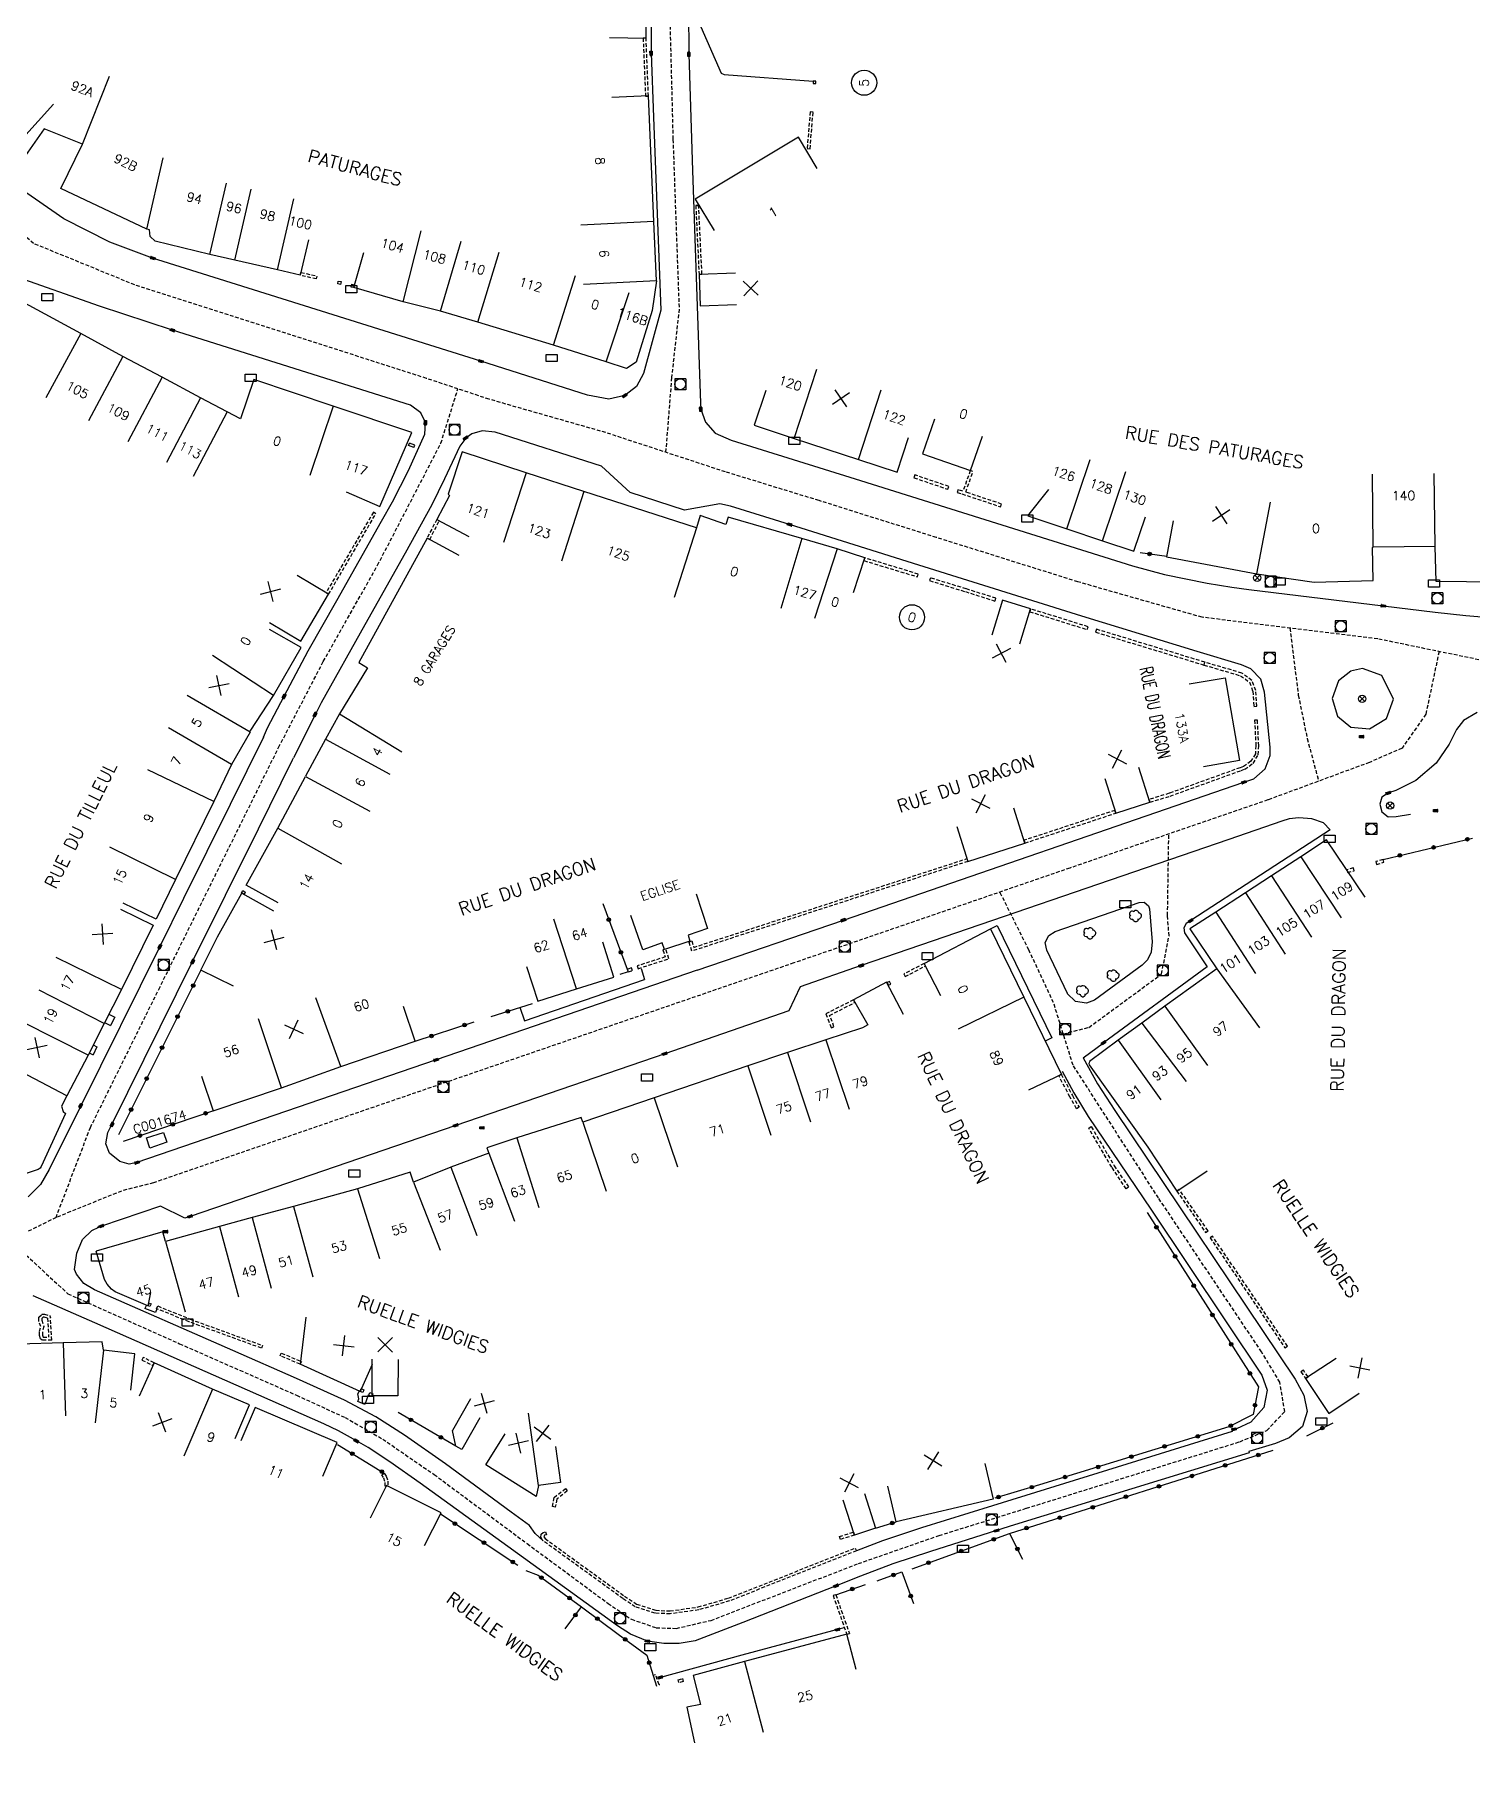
# Model space of a CAD drawing. Header units: millimetres. Extents: x 113000 to 114001, y 121999 to 123000.
# Drawn here: x 113182.9 to 113379.8, y 122199 to 122435.1 of the extents above; entities that cross this region are included whole.
import ezdxf
from ezdxf.enums import TextEntityAlignment as Align

# ---------------------------------------------------------------- set-up
doc = ezdxf.new("R2010")
doc.units = ezdxf.units.MM
doc.linetypes.add('DASHED', pattern=[0.75, 0.5, -0.25])
doc.layers.get('0').update_dxf_attribs({"linetype": 'CONTINUOUS'})
for name, color, linetype in [('W0001', 6, 'DASHED'), ('W0008', 7, 'CONTINUOUS'), ('W0100', 7, 'CONTINUOUS'), ('W0105', 7, 'CONTINUOUS'), ('W0112', 1, 'DASHED'), ('W0300', 7, 'CONTINUOUS'), ('W0322', 7, 'CONTINUOUS'), ('W0400', 7, 'CONTINUOUS'), ('W0420', 7, 'CONTINUOUS'), ('W0469', 7, 'CONTINUOUS'), ('W0984', 7, 'CONTINUOUS'), ('W0989', 7, 'CONTINUOUS'), ('W0991', 7, 'CONTINUOUS'), ('W1102', 7, 'CONTINUOUS'), ('W1471', 7, 'CONTINUOUS')]:
    doc.layers.add(name, color=color, linetype=linetype)
doc.styles.get("Standard").update_dxf_attribs({"font": 'romans.shx', "width": 0.85})

# ---------------------------------------------------------------- blocks, each defined once
blk = doc.blocks.new('t322o')
at = {"color": 0, "linetype": 'Continuous'}
for radius in [0.25, 0.15]:
    blk.add_circle((0, 0), radius, dxfattribs=at)
blk = doc.blocks.new('T400')
for p, q in [((-0.15, 0.3), (0.15, 0.3)), ((-0.15, -0.25), (-0.15, 0.3)), ((-0.15, 0.15), (0.15, 0.15)), ((-0.15, 0), (0.15, 0)), ((0.15, 0.3), (0.15, -0.25)), ((-0.15, -0.15), (0.15, -0.15)), ((-0.15, -0.25), (-0.15, -0.3)), ((-0.15, -0.3), (0.15, -0.3)), ((0.15, -0.3), (0.15, -0.25))]:
    blk.add_line(p, q)
blk = doc.blocks.new('t991o')
at = {"color": 0, "linetype": 'Continuous'}
for p, q in [((-1, 1), (1, -1)), ((-1, -1), (1, 1))]:
    blk.add_line(p, q, dxfattribs=at)
blk = doc.blocks.new('T420')
for p, q in [((0.75, 0.75), (-0.75, 0.75)), ((-0.75, 0.75), (-0.75, -0.75)), ((0.75, 0.75), (0.75, -0.75)), ((0.75, -0.75), (-0.75, -0.75))]:
    blk.add_line(p, q)
blk.add_ellipse((0, 0), major_axis=(-0.53, 0.53), ratio=1, start_param=3.926991, end_param=10.210176)
blk = doc.blocks.new('T1471')
at = {"color": 0, "linetype": 'Continuous', "flags": 128}
blk.add_lwpolyline([(-0.75, -0.5), (-0.75, 0.5), (0.75, 0.5), (0.75, -0.5), (-0.75, -0.5)], dxfattribs=at)
blk = doc.blocks.new('T469')
at = {"color": 0, "linetype": 'Continuous', "flags": 128}
for points in [[(-0.35, 0.35), (0.35, -0.35)], [(-0.35, -0.35), (0.35, 0.35)]]:
    blk.add_lwpolyline(points, dxfattribs=at)
at = {"color": 0, "linetype": 'Continuous'}
blk.add_circle((0, 0), 0.5, dxfattribs=at)
blk = doc.blocks.new('T300')
for p, q in [((-0.8, 0.51), (-0.86, 0.34)), ((-0.86, 0.34), (-0.86, 0.17)), ((-0.86, 0.17), (-0.74, 0.06)), ((-0.69, 0.63), (-0.8, 0.51)), ((-0.8, -0.06), (-0.74, 0.06)), ((-0.74, 0.06), (-0.69, 0.11)), ((-0.57, 0.69), (-0.69, 0.63)), ((-0.46, 0.69), (-0.57, 0.69)), ((-0.29, 0.63), (-0.46, 0.69)), ((-0.29, 0.63), (-0.17, 0.74)), ((-0.23, 0.57), (-0.29, 0.63)), ((-0.17, 0.74), (-0.06, 0.8)), ((-0.06, 0.8), (0.06, 0.8)), ((0.06, 0.8), (0.23, 0.74)), ((0.23, 0.74), (0.34, 0.63)), ((0.34, 0.63), (0.4, 0.51)), ((0.46, 0.46), (0.34, 0.46)), ((0.4, 0.51), (0.4, 0.46)), ((0.57, 0.4), (0.46, 0.46)), ((0.57, 0.4), (0.69, 0.29)), ((0.69, 0.29), (0.74, 0.17)), ((0.74, 0.06), (0.69, -0.17)), ((0.74, 0.17), (0.74, 0.06)), ((-0.8, -0.17), (-0.8, -0.06)), ((-0.8, -0.23), (-0.8, -0.17)), ((-0.74, -0.34), (-0.8, -0.23)), ((-0.69, -0.4), (-0.74, -0.34)), ((-0.51, -0.46), (-0.69, -0.4)), ((-0.4, -0.46), (-0.51, -0.46)), ((-0.4, -0.46), (-0.34, -0.46)), ((-0.34, -0.46), (-0.34, -0.4)), ((-0.34, -0.51), (-0.34, -0.46)), ((-0.29, -0.63), (-0.34, -0.51)), ((-0.17, -0.74), (-0.29, -0.63)), ((-0.06, -0.8), (-0.17, -0.74)), ((0.06, -0.8), (-0.06, -0.8)), ((0.17, -0.74), (0.06, -0.8)), ((0.23, -0.69), (0.17, -0.74)), ((0.29, -0.46), (0.23, -0.46)), ((0.29, -0.63), (0.23, -0.69)), ((0.46, -0.4), (0.29, -0.46)), ((0.34, -0.51), (0.29, -0.63)), ((0.34, -0.51), (0.34, -0.46)), ((0.57, -0.34), (0.46, -0.4)), ((0.63, -0.29), (0.57, -0.34)), ((0.69, -0.17), (0.63, -0.29))]:
    blk.add_line(p, q)

msp = doc.modelspace()

# ---------------------------------------------------------------- linework, layer by layer
at = {"layer": 'W0001'}
for points in [[(113280.34, 122507.21), (113277.86, 122498.22), (113274.13, 122484.32), (113272.31, 122474.74), (113270.8, 122463.18), (113270.01, 122450.18), (113269.91, 122437.73), (113270.35, 122420.69), (113271.19, 122397.45), (113270.16, 122388.07), (113269.35, 122377.85)], [(113342.79, 122355.26), (113325.79, 122360.11), (113306.42, 122366.18), (113290.35, 122371.23), (113277.54, 122375.16), (113261.16, 122380.54), (113245.18, 122385.11), (113236.61, 122387.96), (113209.48, 122396.67), (113196.65, 122400.77), (113182.81, 122406.44), (113171.33, 122415.95), (113157.27, 122428.27), (113142.08, 122441.28), (113125.51, 122455.5), (113108.85, 122469.8), (113092.49, 122483.81), (113072.42, 122500.99)], [(113216.36, 122337.43), (113222.48, 122349.21), (113229.91, 122362.38), (113238.58, 122379.09), (113240.9, 122386.53)], [(113427.61, 122354.98), (113417.2, 122353.14), (113409, 122350.85), (113396.3, 122349.27), (113383.63, 122348.83), (113366.84, 122352.29), (113342.79, 122355.26)], [(113354.82, 122353.77), (113355.97, 122344.57), (113357.19, 122338.65), (113358.75, 122332.8)], [(113375.24, 122350.56), (113373.43, 122341.97), (113370.17, 122337.32), (113365.7, 122335.37), (113351.8, 122330.24), (113324.68, 122320.91), (113286.89, 122307.91), (113199.21, 122277.81), (113194.84, 122276.68), (113185.88, 122273.05), (113173.31, 122266.84), (113167.08, 122264.36), (113154.9, 122257.34), (113124.92, 122239.94), (113092.93, 122221.64), (113078.08, 122213.37), (113055.87, 122205.15), (113032.26, 122196.69), (113014.36, 122190.31), (113005.28, 122187.07), (113000, 122185.28)], [(113185.88, 122273.05), (113190.58, 122285.37), (113199.95, 122304.3), (113216.36, 122337.43)], [(113323.79, 122298.2), (113327.31, 122299.09), (113337.25, 122306.41), (113338.27, 122311.61), (113338.07, 122314.43), (113338.24, 122325.57)], [(113179.6, 122269.95), (113187.51, 122262.61), (113202.79, 122255.78), (113218.8, 122248.72), (113225.46, 122245.67), (113230.61, 122242.71), (113237.65, 122237.87), (113250.39, 122228.4), (113261.46, 122220.22), (113264.66, 122218.04), (113268.06, 122216.88), (113270.81, 122216.78), (113275.56, 122217.89), (113295.74, 122225.67), (113306.8, 122229.51), (113318.75, 122233.24), (113347.98, 122242.35), (113351.67, 122243.9), (113354.11, 122246.47), (113353.45, 122250.5), (113350.94, 122254.66), (113336.83, 122275.73), (113325.13, 122293.91), (113322.46, 122302.48), (113319.08, 122309.69), (113315.12, 122317.62)]]:
    msp.add_lwpolyline(points, dxfattribs=at)
at = {"layer": 'W0008'}
for p, q in [((113326.51, 122294.93), (113329.31, 122296.99)), ((113236.19, 122294.05), (113196.96, 122280.58))]:
    msp.add_line(p, q, dxfattribs=at)
for points in [[(113267.31, 122444.84), (113267.36, 122432.49), (113267.7, 122423.73), (113268.71, 122397.29), (113266.3, 122388.64), (113265.35, 122386.84), (113263.74, 122385.61), (113261.58, 122385.13), (113258.65, 122385.67), (113244.05, 122390.31), (113203.61, 122403.01), (113199.11, 122404.43), (113193.26, 122406.64), (113186.93, 122409.82), (113180.84, 122414.08)], [(113272.42, 122444.48), (113272.52, 122432.35), (113273.03, 122416.45), (113274.12, 122384.55), (113274.15, 122383.74), (113274.81, 122381.96), (113276.12, 122380.45), (113278.32, 122379.52), (113295.29, 122374.22), (113315.39, 122367.91), (113333.26, 122362.31), (113337.63, 122361.09), (113343.48, 122359.94)], [(113214.3, 122338.84), (113214.82, 122340.1), (113217.11, 122344.43), (113220.4, 122350.66), (113224.31, 122357.55), (113230.45, 122368.41), (113231.95, 122371.06), (113234.12, 122375.34), (113236.39, 122380.34), (113236.46, 122381.91), (113235.85, 122383.26), (113234.41, 122384.31), (113201.83, 122394.58), (113191.82, 122397.85), (113179.94, 122402.06), (113176.23, 122402.97), (113172.76, 122402.57), (113168.31, 122401.3), (113138.3, 122392.62), (113103.23, 122382.45), (113096.84, 122380.55), (113092.02, 122379.2)], [(113342.11, 122350.58), (113326.34, 122355.4), (113304.03, 122362.38), (113286.32, 122367.96), (113278.25, 122370.49), (113276.76, 122370.8), (113271.93, 122369.91), (113264.5, 122372.33), (113260.58, 122375.93), (113246, 122380.62), (113244.22, 122380.78), (113242.82, 122380.36), (113241.97, 122379.79), (113241.16, 122378.69), (113239.07, 122374.21), (113237.33, 122370.67), (113233.69, 122364.01), (113228.15, 122354.2), (113222.19, 122343.52), (113221.34, 122341.91), (113218.41, 122336.01)], [(113343.48, 122359.94), (113346.85, 122359.36), (113349.2, 122359.05), (113367.6, 122356.81), (113374.72, 122355.96), (113378.93, 122355.49), (113383.88, 122355.1), (113386.82, 122355.06), (113390.54, 122355.21), (113396.87, 122355.57), (113402.83, 122356.09), (113407.9, 122357.22), (113411.13, 122358.29), (113414.52, 122359.61), (113417.58, 122360.62), (113419.65, 122360.93), (113420.35, 122360.97), (113421.88, 122360.77), (113425.85, 122360.07), (113426.9, 122360.32), (113428.18, 122361), (113429.55, 122361.84), (113430.21, 122362.01)], [(113273.68, 122306.94), (113293.68, 122313.79), (113348.52, 122332.68), (113349.89, 122333.14), (113351.43, 122334.52), (113352.13, 122336.32), (113352.1, 122337.46), (113351.33, 122345), (113350.84, 122346.76), (113349.49, 122348.18), (113348.2, 122348.74), (113342.11, 122350.58)], [(113363.16, 122347.88), (113361.48, 122346.55), (113360.61, 122344.14), (113361.35, 122341.71), (113363.15, 122340.22), (113365.72, 122339.98), (113368.03, 122341.38), (113368.99, 122344.06), (113367.41, 122347.3), (113364.76, 122348.22), (113363.14, 122347.88)], [(113380.45, 122342.2), (113378.6, 122341.13), (113377.62, 122339.89), (113376.62, 122337.88), (113374.84, 122335.29), (113372.07, 122332.89), (113369.33, 122331.54), (113368.3, 122331.19), (113367.43, 122330.6), (113367.12, 122329.66), (113367.4, 122328.62), (113368.26, 122327.93), (113369.37, 122327.97), (113371.34, 122328.31)], [(113214.3, 122338.84), (113209.72, 122329.63), (113203.32, 122316.76), (113200.09, 122310.15), (113189.26, 122288.35), (113184.95, 122279.65), (113183.75, 122277.57), (113182.05, 122275.88)], [(113196.96, 122280.57), (113195.91, 122280.37), (113194.62, 122280.71), (113193.2, 122281.85), (113192.71, 122283.14), (113192.99, 122284.69), (113193.54, 122285.79), (113204.59, 122308.1), (113213.59, 122326.27), (113218.26, 122335.72), (113218.41, 122336.01)], [(113360.32, 122326.13), (113359.43, 122327.12), (113357.84, 122327.65), (113356.04, 122327.78), (113354.71, 122327.65), (113353.7, 122327.34), (113346.46, 122324.82), (113296.14, 122307.55), (113287.77, 122304.66), (113286.2, 122301.36), (113269.22, 122295.49), (113240.61, 122285.67), (113204.24, 122273.2), (113203.53, 122272.98), (113200.2, 122274.61), (113192.11, 122271.89), (113191.52, 122271.67)], [(113360.32, 122326.13), (113341.26, 122313.71), (113340.63, 122313.31), (113340.31, 122312.74), (113340.38, 122312.05), (113343.49, 122307.4), (113329.3, 122296.99)], [(113324.35, 122303.71), (113321.53, 122309.65), (113321.31, 122310.73), (113321.81, 122311.68), (113322.66, 122312.24), (113334.2, 122316.21), (113334.87, 122316.22), (113335.45, 122315.73), (113335.59, 122315.31), (113335.95, 122310.8), (113335.82, 122309.4), (113335.32, 122308.35), (113334.59, 122307.6), (113328.06, 122302.82), (113326.99, 122302.39), (113325.48, 122302.65), (113324.33, 122303.72)], [(113273.68, 122306.95), (113237.91, 122294.64), (113236.19, 122294.05)], [(113326.51, 122294.91), (113328.5, 122291.37), (113330.87, 122287.71), (113355.54, 122250.9), (113356.72, 122248.74), (113357.17, 122246.5), (113356.55, 122244.45), (113354.73, 122242.9), (113352.86, 122242.13), (113349.21, 122241), (113349.26, 122240.82), (113317.1, 122230.95), (113314.67, 122230.18), (113305.6, 122227.33), (113300.44, 122225.62), (113296.02, 122223.93), (113292.68, 122222.6), (113279.93, 122217.61), (113273.4, 122215.09), (113271.22, 122214.71), (113269.1, 122214.71), (113266.87, 122215.05), (113264.54, 122216.01), (113262.78, 122217.16), (113246.94, 122228.61), (113235.76, 122236.67), (113231.57, 122239.62), (113228.6, 122241.54), (113227, 122242.47), (113224.56, 122243.83), (113222.55, 122244.79), (113191.18, 122258.62), (113182.74, 122262.35)], [(113323.65, 122293.09), (113325.22, 122290.14), (113327.22, 122286.91), (113335.89, 122274.04), (113350.98, 122251.48), (113351.73, 122249.43), (113351.23, 122247.05), (113349.49, 122245.05), (113347.5, 122244.12), (113347.16, 122244.05), (113346.85, 122243.96), (113346.9, 122243.74), (113314.1, 122233.59), (113304.4, 122230.58), (113299.06, 122228.77), (113295.46, 122227.41)], [(113252.56, 122228.8), (113251.5, 122229.78), (113250.7, 122230.9), (113248.22, 122232.71), (113239.22, 122239.31), (113233.61, 122243.25), (113229.66, 122245.75), (113225.4, 122248.03), (113218.8, 122251), (113210.07, 122254.84), (113191.16, 122263.15), (113189.68, 122264.01), (113188.68, 122265.31), (113188.39, 122265.93), (113188.73, 122268.17), (113189.52, 122270.04), (113190.77, 122271.28), (113191.76, 122271.74)], [(113293.77, 122216.87), (113292.89, 122216.63), (113279.78, 122213.14), (113268.64, 122210.08)]]:
    msp.add_lwpolyline(points, dxfattribs=at)
at = {"layer": 'W0100'}
for p, q in [((113273.92, 122402.24), (113278.92, 122402.41)), ((113234.16, 122378.79), (113234.29, 122379.11)), ((113234.88, 122378.49), (113234.16, 122378.79)), ((113318.94, 122369.16), (113321.81, 122372.74)), ((113220.09, 122259.4), (113219.32, 122252.96)), ((113242.64, 122248.23), (113240.16, 122243.89))]:
    msp.add_line(p, q, dxfattribs=at)
for points in [[(113261.68, 122434.65), (113266.67, 122434.56), (113266.73, 122437.83), (113266.82, 122442.33), (113266.46, 122442.93), (113265.38, 122443.91)], [(113279.86, 122441.26), (113274.86, 122441.23), (113274.88, 122437.15), (113274.36, 122436.79), (113274.16, 122436.11), (113276.96, 122429.75), (113277.34, 122429.56), (113289.53, 122428.65)], [(113268.11, 122401.32), (113267.73, 122409.44), (113266.99, 122426.64), (113261.99, 122426.42)], [(113220.45, 122406.96), (113219.31, 122402.09), (113216.19, 122402.82), (113210.38, 122404.14), (113206.96, 122404.94), (113199.44, 122406.74), (113198.76, 122407.4), (113198.7, 122408.33), (113198.3, 122408.42), (113186.54, 122413.97), (113189.52, 122420.06), (113184.28, 122422.14), (113180.43, 122416.65)], [(113290.09, 122416.7), (113287.52, 122420.99), (113273.41, 122412.53), (113275.98, 122408.24)], [(113268.11, 122401.32), (113267.52, 122397.26), (113265.3, 122390.2), (113263.99, 122389.33), (113261.2, 122390.25), (113253.99, 122392.52), (113243.65, 122395.66), (113238.51, 122397.18), (113233.42, 122398.47), (113226.67, 122400.39), (113228.04, 122405.2)], [(113273.92, 122402.24), (113274.08, 122397.9), (113279.07, 122398.07)], [(113225.62, 122372.43), (113230.2, 122370.44), (113234.6, 122380.54), (113223.82, 122384.17), (113212.97, 122387.83), (113211.14, 122382.44), (113209.31, 122383.4), (113205.67, 122385.32), (113200.41, 122388.12), (113195.02, 122390.98), (113189.26, 122394.1), (113178.42, 122399.99), (113174.48, 122399.15), (113173.75, 122398.02), (113169.98, 122400.19), (113161.24, 122397.77)], [(113283.05, 122386.3), (113281.49, 122381.55), (113286.93, 122379.75), (113295.76, 122376.87), (113301.03, 122375.11), (113302.62, 122379.85)], [(113306.18, 122382.36), (113304.52, 122377.64), (113311.09, 122375.33), (113312.74, 122380.05)], [(113234.88, 122378.49), (113235.01, 122378.81), (113234.29, 122379.11)], [(113295.07, 122358.63), (113296.61, 122363.39), (113292.82, 122364.61), (113287.98, 122366.05), (113277.93, 122368.98), (113277.57, 122367.96), (113274.08, 122369.17), (113273.57, 122367.5), (113258.15, 122372.46), (113250.24, 122375.02), (113241.5, 122377.93), (113239.59, 122372.1), (113239.74, 122371.92), (113238.01, 122368.65), (113242.42, 122366.3)], [(113318.94, 122369.16), (113324.29, 122367.37), (113329.18, 122365.74), (113333.47, 122364.29), (113335.07, 122369.02)], [(113338.85, 122368.45), (113337.92, 122363.54), (113350.28, 122361.18), (113358.16, 122360.06), (113366.2, 122360.3), (113366.13, 122364.82), (113366.23, 122364.86)], [(113241.07, 122363.7), (113236.68, 122366.1), (113227.32, 122349.04), (113228.54, 122348.31), (113224.7, 122342.02), (113222.8, 122338.54), (113220.02, 122333.51)], [(113428.95, 122364.3), (113423.75, 122363.66), (113414.23, 122362.56), (113405.46, 122361.77), (113400.78, 122361.36), (113396.29, 122360.97), (113387.35, 122360.02), (113374.83, 122360.16), (113374.69, 122364.96), (113366.23, 122364.86)], [(113215.09, 122354.55), (113219.39, 122352), (113223.2, 122358.41), (113218.9, 122360.96)], [(113317.84, 122351.62), (113319.31, 122356.4), (113315.46, 122357.59), (113313.99, 122352.81)], [(113212.48, 122339.64), (113215.68, 122344.55), (113219.44, 122351.11), (113215.1, 122353.6)], [(113341.05, 122346.13), (113345.97, 122346.98), (113347.93, 122335.62), (113343.01, 122334.76)], [(113212.48, 122339.52), (113209.9, 122335.1), (113207.47, 122330.02), (113202.23, 122319.36), (113199.59, 122313.93), (113195.09, 122316.11)], [(113216.28, 122316.13), (113211.91, 122318.57), (113216.25, 122326.37), (113220.04, 122333.43)], [(113329.46, 122333.19), (113330.99, 122328.43), (113335.65, 122329.93), (113334.13, 122334.69)], [(113309.21, 122326.58), (113310.74, 122321.82), (113318.54, 122324.33), (113317.02, 122329.09)], [(113365.14, 122316.94), (113359.85, 122324.76), (113356.32, 122322.43), (113352.32, 122319.84), (113348.73, 122317.5), (113344.67, 122314.86), (113341.13, 122312.58), (113344.8, 122307.13), (113337.68, 122302.01), (113334.56, 122299.65), (113331.31, 122297.32), (113327.37, 122294.42), (113327.32, 122294.26), (113327.3, 122294.15), (113327.32, 122293.98), (113335.35, 122282.71), (113339.34, 122276.67), (113343.51, 122279.43)], [(113210.2, 122304.73), (113205.71, 122306.94), (113207.97, 122311.51), (113211.31, 122317.48), (113215.67, 122315.04)], [(113273.52, 122317.36), (113275.08, 122312.62), (113272.44, 122311.74), (113272.68, 122310.92), (113269.19, 122309.76), (113268.89, 122310.66), (113266.24, 122309.72), (113264.57, 122314.43)], [(113194.69, 122315.28), (113199.18, 122313.08), (113194.86, 122304.26), (113192.48, 122299.63), (113190.26, 122295.28), (113187.36, 122289.73), (113186.64, 122288.3), (113186.87, 122287.56), (113187.16, 122287.28), (113183.86, 122280.05), (113183.71, 122279.83), (113183.45, 122279.63), (113177.5, 122277.65), (113172.28, 122275.86), (113167.24, 122274.14), (113163.72, 122272.95), (113158.29, 122271.08), (113156.66, 122275.8)], [(113307.03, 122303.41), (113304.73, 122307.85), (113313.85, 122312.6), (113318.39, 122303.22), (113323.53, 122292.66), (113319.03, 122290.48)], [(113250.32, 122307.42), (113251.87, 122302.67), (113257.13, 122304.38), (113262.25, 122305.99), (113260.75, 122310.76)], [(113301.93, 122300.86), (113299.58, 122305.27), (113295.06, 122302.86), (113297.02, 122299.45), (113296.28, 122299.03), (113291.3, 122297.37), (113286.04, 122295.63), (113280.62, 122293.83), (113267.76, 122289.46), (113257.99, 122286.13), (113257.77, 122286.77), (113248.96, 122283.96), (113244.88, 122282.6), (113245.12, 122281.89), (113239.95, 122279.93), (113234.82, 122277.91), (113234.38, 122279.26), (113227.17, 122276.99), (113218.38, 122274.58), (113212.72, 122273.05), (113208.26, 122271.84), (113200.86, 122269.77), (113200.49, 122271.08), (113191.38, 122268.45)], [(113205.8, 122292.4), (113207.39, 122287.66), (113216.76, 122290.8), (113224.87, 122293.74), (113235.04, 122297.2), (113233.44, 122301.93)], [(113200.6, 122284.72), (113201.06, 122283.36), (113198.71, 122282.56), (113198.26, 122283.96), (113200.6, 122284.72)], [(113198.81, 122262.78), (113198.81, 122262.78), (113198.45, 122260.98), (113193.99, 122262.89), (113193.49, 122263.24), (113192.88, 122263.93), (113192.52, 122264.58), (113191.36, 122268.45)], [(113196.12, 122249.43), (113196.68, 122254.4), (113192.36, 122254.89), (113192.22, 122256.05), (113186.87, 122255.89), (113180.78, 122255.7), (113179.08, 122259.93), (113175.64, 122258.63), (113165.04, 122254.55), (113154.74, 122250.61), (113154.96, 122250.05), (113147.53, 122246.99), (113150.21, 122240.67)], [(113210.41, 122242.79), (113212.37, 122247.39), (113207.29, 122249.56), (113199.32, 122253.14), (113197.27, 122248.59)], [(113229.18, 122252.91), (113227.52, 122249.25), (113219.32, 122252.96)], [(113232.71, 122253.63), (113232.69, 122248.63), (113229.16, 122248.64), (113229.18, 122253.64)], [(113361.16, 122253.75), (113356.98, 122251), (113360.13, 122246.22), (113364.3, 122248.98)], [(113222.4, 122237.65), (113224.37, 122242.25), (113213.14, 122247.06), (113211.17, 122242.47)], [(113243.93, 122245.62), (113241.45, 122241.28), (113240.63, 122241.75), (113240.16, 122243.89)], [(113254.28, 122241.71), (113254.96, 122236.76), (113251.92, 122236.34), (113251.6, 122234.87), (113244.71, 122239.2), (113247.37, 122243.43)], [(113313.07, 122239.35), (113314.2, 122234.48), (113300.9, 122231.38), (113299.77, 122236.25)], [(113236.35, 122228.15), (113238.6, 122232.62), (113231.13, 122236.37), (113228.88, 122231.9)], [(113296.56, 122235.27), (113298.1, 122230.51), (113295.19, 122229.57), (113293.65, 122234.33)], [(113295.43, 122211.16), (113294.14, 122215.99), (113280.14, 122212.26), (113273.12, 122210.32), (113274.1, 122206.38), (113272.27, 122205.99), (113273.31, 122201.1)]]:
    msp.add_lwpolyline(points, dxfattribs=at)
at = {"layer": 'W0105'}
for p, q in [((113265.98, 122307.16), (113266.46, 122305.63)), ((113250.01, 122300.01), (113266.46, 122305.63)), ((113193.13, 122300.91), (113193.92, 122300.51)), ((113193.92, 122300.51), (113193.33, 122299.34)), ((113249.4, 122301.87), (113250.01, 122300.01)), ((113192.54, 122299.75), (113193.33, 122299.34)), ((113190.43, 122295.6), (113190.96, 122295.33)), ((113191.49, 122296.42), (113190.96, 122295.33)), ((113190.98, 122296.68), (113191.49, 122296.42)), ((113198.26, 122261.06), (113198.06, 122260.6)), ((113199.5, 122260.07), (113198.06, 122260.6)), ((113199.7, 122260.55), (113199.5, 122260.07)), ((113227.39, 122249.31), (113227.2, 122248.89)), ((113228.64, 122248.74), (113228.15, 122247.46))]:
    msp.add_line(p, q, dxfattribs=at)
for points in [[(113313.85, 122312.6), (113314.73, 122313.06), (113322.21, 122297.65), (113321.32, 122297.21)], [(113228.15, 122247.46), (113227.21, 122247.87), (113227.36, 122248.23), (113227.2, 122248.89)]]:
    msp.add_lwpolyline(points, dxfattribs=at)
at = {"layer": 'W0112'}
for p, q in [((113266.67, 122434.56), (113266.27, 122434.55)), ((113266.99, 122426.63), (113266.67, 122434.56)), ((113289.53, 122428.65), (113289.53, 122428.33)), ((113289.53, 122428.33), (113289.93, 122428.33)), ((113289.13, 122424.47), (113288.72, 122419.43)), ((113288.72, 122419.43), (113289.12, 122419.4)), ((113273.47, 122411.62), (113273.92, 122402.24)), ((113219.31, 122402.09), (113219.4, 122402.48)), ((113221.52, 122401.59), (113219.31, 122402.09)), ((113273.92, 122402.24), (113274.32, 122402.25)), ((113224.45, 122400.91), (113224.52, 122401.3)), ((113224.82, 122400.84), (113224.45, 122400.91)), ((113226.3, 122400.48), (113226.4, 122400.87)), ((113226.67, 122400.39), (113226.3, 122400.48)), ((113303.35, 122374.36), (113307.99, 122372.78)), ((113307.99, 122372.78), (113308.12, 122373.16)), ((113311.06, 122375.33), (113310.06, 122372.52)), ((113309.28, 122372.34), (113309.92, 122372.15)), ((113309.92, 122372.15), (113315.21, 122370.38)), ((113223.2, 122358.41), (113229.67, 122369.43)), ((113229.67, 122369.43), (113229.33, 122369.63)), ((113238.01, 122368.65), (113236.68, 122366.1)), ((113236.68, 122366.1), (113237.04, 122365.92)), ((113296.61, 122363.39), (113296.49, 122363.01)), ((113303.94, 122361.17), (113296.61, 122363.39)), ((113310.51, 122359.14), (113305.6, 122360.65)), ((113314.58, 122357.85), (113310.51, 122359.14)), ((113319.32, 122356.4), (113319.2, 122356.02)), ((113327.19, 122353.96), (113319.32, 122356.4)), ((113328.34, 122353.61), (113328.22, 122353.22)), ((113343.18, 122349.1), (113328.34, 122353.61)), ((113348.25, 122347.61), (113343.18, 122349.1)), ((113350.56, 122337.66), (113350.38, 122341.18)), ((113318.55, 122324.33), (113330.99, 122328.43)), ((113330.99, 122328.43), (113330.86, 122328.81)), ((113310.73, 122321.82), (113272.93, 122309.54)), ((113367.57, 122322.08), (113366.59, 122321.8)), ((113366.59, 122321.8), (113366.69, 122321.42)), ((113363.53, 122320.93), (113362.62, 122320.67)), ((113362.62, 122320.67), (113362.73, 122320.29)), ((113211.27, 122317.5), (113211.45, 122317.82)), ((113211.45, 122317.82), (113211.8, 122317.62)), ((113269.79, 122308.49), (113269.36, 122309.82)), ((113272.93, 122309.54), (113272.56, 122310.83)), ((113264.79, 122306.85), (113264.67, 122307.23)), ((113265.59, 122307.13), (113269.79, 122308.49)), ((113304.73, 122307.84), (113301.95, 122306.41)), ((113264.22, 122306.68), (113264.79, 122306.85)), ((113299.98, 122305.38), (113299.66, 122305.23)), ((113299.66, 122305.23), (113299.84, 122304.87)), ((113301.95, 122306.41), (113302.14, 122306.05)), ((113295.06, 122302.86), (113291.29, 122300.94)), ((113291.29, 122300.94), (113292.03, 122299.04)), ((113323.52, 122292.67), (113325.05, 122289.75)), ((113325.05, 122289.75), (113325.95, 122288.15)), ((113327.62, 122285.5), (113330.77, 122280.15)), ((113330.77, 122280.15), (113332.74, 122277.19)), ((113339.34, 122276.67), (113343.28, 122271.01)), ((113343.28, 122271.01), (113343.61, 122271.24)), ((113343.89, 122270.29), (113354.15, 122255.2)), ((113198.51, 122260.95), (113198.67, 122261.32)), ((113198.73, 122260.86), (113198.51, 122260.95)), ((113204.1, 122258.77), (113199.66, 122260.57)), ((113184.72, 122259.29), (113184.87, 122256.66)), ((113185.04, 122259.61), (113185.12, 122259.32)), ((113185.29, 122256.26), (113185.11, 122259.32)), ((113214.01, 122255.16), (113204.1, 122258.77)), ((113184.14, 122256.66), (113184.87, 122256.66)), ((113354.15, 122255.2), (113354.49, 122255.43)), ((113197.82, 122253.9), (113197.64, 122253.54)), ((113199.32, 122253.14), (113197.82, 122253.9)), ((113216.57, 122254.13), (113216.73, 122254.5)), ((113219.32, 122252.96), (113216.57, 122254.13)), ((113356.34, 122251.93), (113356.98, 122251)), ((113356.98, 122251), (113357.31, 122251.23)), ((113227.52, 122249.25), (113227.67, 122249.62)), ((113227.88, 122249.11), (113227.52, 122249.25)), ((113228.73, 122248.71), (113228.87, 122249.08)), ((113229.11, 122248.56), (113228.73, 122248.71)), ((113231.32, 122236.97), (113231.34, 122236.27)), ((113253.84, 122233.47), (113254.08, 122234.71)), ((113254.08, 122234.71), (113255.64, 122235.93)), ((113252.59, 122229.9), (113252.91, 122230)), ((113293.27, 122228.97), (113293.15, 122229.36)), ((113295.19, 122229.57), (113293.27, 122228.97)), ((113292.65, 122221.4), (113294.51, 122216.09)), ((113294.14, 122215.99), (113294.51, 122216.09)), ((113271.07, 122209.76), (113271.67, 122209.91)), ((113271.67, 122209.91), (113271.76, 122209.52))]:
    msp.add_line(p, q, dxfattribs=at)
for points in [[(113266.27, 122434.55), (113266.59, 122426.62), (113266.99, 122426.63)], [(113289.93, 122428.33), (113289.93, 122428.65), (113289.53, 122428.65)], [(113289.12, 122419.4), (113289.53, 122424.44), (113289.13, 122424.47)], [(113274.32, 122402.25), (113273.87, 122411.64), (113273.47, 122411.62)], [(113219.4, 122402.48), (113221.61, 122401.98), (113221.52, 122401.59)], [(113224.52, 122401.3), (113224.9, 122401.24), (113224.82, 122400.84)], [(113226.4, 122400.87), (113226.77, 122400.77), (113226.67, 122400.39)], [(113308.12, 122373.16), (113303.47, 122374.74), (113303.35, 122374.36)], [(113310.44, 122372.39), (113311.43, 122375.2), (113311.06, 122375.33)], [(113310.06, 122372.52), (113309.39, 122372.73), (113309.28, 122372.34)], [(113315.21, 122370.38), (113315.34, 122370.76), (113310.44, 122372.39)], [(113229.33, 122369.63), (113222.85, 122358.62), (113223.2, 122358.41)], [(113237.04, 122365.92), (113238.36, 122368.46), (113238.01, 122368.65)], [(113296.49, 122363.01), (113303.82, 122360.79), (113303.94, 122361.17)], [(113305.6, 122360.65), (113305.48, 122360.27), (113310.39, 122358.76)], [(113310.39, 122358.76), (113314.46, 122357.47), (113314.58, 122357.85)], [(113319.2, 122356.02), (113327.07, 122353.57), (113327.19, 122353.96)], [(113328.22, 122353.22), (113343.07, 122348.71), (113343.18, 122349.1)], [(113343.07, 122348.71), (113348.07, 122347.24), (113349.29, 122346.36), (113349.74, 122345.13)], [(113350.29, 122343.07), (113350.14, 122345.22), (113349.62, 122346.61), (113348.25, 122347.61)], [(113349.74, 122345.13), (113349.89, 122343.04), (113350.29, 122343.07)], [(113350.38, 122341.18), (113349.99, 122341.16), (113350.16, 122337.67), (113350.1, 122336.54), (113349.49, 122335.53), (113348.46, 122334.81), (113348, 122334.65), (113338.3, 122331.15)], [(113335.66, 122329.93), (113338.43, 122330.77), (113348.14, 122334.27), (113348.64, 122334.46), (113349.79, 122335.25), (113350.49, 122336.42), (113350.56, 122337.66)], [(113338.3, 122331.15), (113335.55, 122330.31), (113335.66, 122329.93)], [(113330.86, 122328.81), (113318.43, 122324.71), (113318.55, 122324.33)], [(113273.2, 122310.05), (113310.61, 122322.2), (113310.73, 122321.82)], [(113366.69, 122321.42), (113367.68, 122321.7), (113367.57, 122322.08)], [(113362.73, 122320.29), (113363.63, 122320.54), (113363.53, 122320.93)], [(113211.8, 122317.62), (113211.62, 122317.31), (113211.27, 122317.5)], [(113269.36, 122309.82), (113268.98, 122309.7), (113269.29, 122308.74)], [(113272.56, 122310.83), (113272.95, 122310.94), (113273.2, 122310.05)], [(113264.67, 122307.23), (113264.1, 122307.06), (113264.22, 122306.68)], [(113269.29, 122308.74), (113265.47, 122307.51), (113265.59, 122307.13)], [(113302.14, 122306.05), (113304.91, 122307.49), (113304.73, 122307.84)], [(113299.84, 122304.87), (113300.16, 122305.02), (113299.98, 122305.38)], [(113291.8, 122300.74), (113295.24, 122302.5), (113295.06, 122302.86)], [(113292.03, 122299.04), (113292.4, 122299.19), (113291.8, 122300.74)], [(113324.7, 122289.56), (113323.17, 122292.49), (113323.52, 122292.67)], [(113325.95, 122288.15), (113325.6, 122287.96), (113324.7, 122289.56)], [(113330.43, 122279.94), (113327.27, 122285.29), (113327.62, 122285.5)], [(113332.74, 122277.19), (113332.41, 122276.97), (113330.43, 122279.94)], [(113343.61, 122271.24), (113339.67, 122276.9), (113339.34, 122276.67)], [(113354.49, 122255.43), (113344.22, 122270.51), (113343.89, 122270.29)], [(113185.29, 122256.26), (113183.99, 122256.26), (113183.75, 122256.46), (113183.63, 122256.9), (113183.64, 122257.47), (113183.8, 122258.12), (113183.51, 122258.94), (113183.53, 122259.4), (113183.94, 122259.8), (113184.3, 122259.83), (113185.04, 122259.61)], [(113198.67, 122261.32), (113198.89, 122261.22), (113198.73, 122260.86)], [(113199.66, 122260.57), (113199.81, 122260.94), (113204.25, 122259.14)], [(113184.72, 122259.29), (113184.26, 122259.43), (113184.12, 122259.42), (113183.92, 122259.23), (113183.92, 122259), (113184.21, 122258.14), (113184.04, 122257.42), (113184.03, 122256.95), (113184.1, 122256.69), (113184.14, 122256.66)], [(113204.25, 122259.14), (113214.14, 122255.53), (113214.01, 122255.16)], [(113197.64, 122253.54), (113199.15, 122252.78), (113199.32, 122253.14)], [(113216.73, 122254.5), (113219.48, 122253.32), (113219.32, 122252.96)], [(113357.31, 122251.23), (113356.67, 122252.15), (113356.34, 122251.93)], [(113227.67, 122249.62), (113228.03, 122249.48), (113227.88, 122249.11)], [(113228.87, 122249.08), (113229.25, 122248.93), (113229.11, 122248.56)], [(113230.74, 122237.45), (113230.49, 122237.84), (113230.83, 122238.05)], [(113231.34, 122236.27), (113230.94, 122236.25), (113230.92, 122236.9), (113230.74, 122237.45)], [(113230.83, 122238.05), (113231.1, 122237.62), (113231.32, 122236.97)], [(113254.45, 122234.49), (113254.24, 122233.39), (113253.84, 122233.47)], [(113255.64, 122235.93), (113255.88, 122235.61), (113254.45, 122234.49)], [(113295.47, 122227.42), (113278.08, 122220.55), (113273.88, 122219.32), (113269.97, 122218.78), (113267.91, 122218.87), (113265.19, 122219.74), (113263.5, 122220.87), (113252.55, 122228.8), (113252.28, 122229.24), (113252.31, 122229.68), (113252.59, 122229.9)], [(113252.91, 122230), (113253.03, 122229.62), (113252.78, 122229.54), (113252.7, 122229.47), (113252.68, 122229.35), (113252.85, 122229.08), (113263.73, 122221.2), (113265.37, 122220.1), (113267.99, 122219.27), (113269.95, 122219.18), (113273.8, 122219.72), (113277.95, 122220.93)], [(113293.15, 122229.36), (113295.07, 122229.96), (113295.19, 122229.57)], [(113277.95, 122220.93), (113295.32, 122227.79), (113295.47, 122227.42)], [(113292.65, 122221.4), (113292.28, 122221.3), (113294.14, 122215.99)], [(113268.57, 122209.08), (113268.46, 122209.07), (113267.97, 122210.45), (113267.77, 122210.39)], [(113271.76, 122209.52), (113271.17, 122209.37), (113271.07, 122209.76)]]:
    msp.add_lwpolyline(points, dxfattribs=at)
at = {"layer": 'W0322'}
for p, q in [((113337.95, 122363.59), (113334.34, 122364.1)), ((113367.57, 122322.08), (113379.82, 122325.02)), ((113205.72, 122306.95), (113194.45, 122284.4)), ((113245.47, 122300.56), (113251.13, 122302.35)), ((113235.04, 122297.2), (113243.14, 122299.84)), ((113195.13, 122283.5), (113207.35, 122287.66)), ((113240.63, 122241.75), (113232.74, 122246.37)), ((113357.12, 122243.18), (113360.75, 122244.93)), ((113224.4, 122241.95), (113230.83, 122238.06)), ((113238.52, 122232.47), (113249.1, 122225.44)), ((113298.1, 122230.51), (113300.91, 122231.38)), ((113316.45, 122229.79), (113318.21, 122226.27)), ((113292.65, 122221.4), (113296.73, 122222.8)), ((113255.57, 122216.71), (113257.85, 122219.73))]:
    msp.add_line(p, q, dxfattribs=at)
for points in [[(113260.74, 122316.06), (113264.22, 122306.68), (113263.09, 122306.35)], [(113335.27, 122273.72), (113350.52, 122249.87), (113349.79, 122246.06), (113346.47, 122244.4), (113320.52, 122236.45), (113314.44, 122234.62)], [(113303.11, 122224.96), (113316.45, 122229.79), (113352.55, 122241.18)], [(113250.21, 122224.73), (113251.89, 122224.08), (113257.84, 122219.74), (113262.83, 122216.01), (113266.77, 122213.14), (113268.11, 122208.9)], [(113298.32, 122223.29), (113301.71, 122224.53), (113303.29, 122220.2)]]:
    msp.add_lwpolyline(points, dxfattribs=at)
at = {"layer": 'W1102'}
for p, q in [((113189.52, 122420.06), (113193.2, 122429.36)), ((113178.83, 122418.09), (113185.52, 122425.52)), ((113198.3, 122408.42), (113200.56, 122418.16)), ((113206.96, 122404.94), (113209.22, 122414.68)), ((113210.38, 122404.14), (113212.61, 122413.89)), ((113216.19, 122402.82), (113218.46, 122412.56)), ((113267.73, 122409.44), (113257.74, 122408.97)), ((113233.42, 122398.47), (113235.89, 122408.16)), ((113238.51, 122397.18), (113241.33, 122406.77)), ((113243.65, 122395.66), (113246.56, 122405.23)), ((113253.99, 122392.52), (113256.99, 122402.06)), ((113268.11, 122401.32), (113258.12, 122400.84)), ((113261.2, 122390.25), (113264.35, 122399.74)), ((113189.26, 122394.1), (113184.5, 122385.31)), ((113195.02, 122390.98), (113190.32, 122382.16)), ((113200.41, 122388.12), (113195.71, 122379.29)), ((113286.93, 122379.75), (113290.07, 122389.24)), ((113205.67, 122385.32), (113201.02, 122376.46)), ((113295.76, 122376.87), (113298.86, 122386.38)), ((113209.31, 122383.4), (113204.67, 122374.54)), ((113223.82, 122384.17), (113220.62, 122374.69)), ((113324.29, 122367.37), (113327.47, 122376.86)), ((113250.24, 122375.02), (113247.16, 122365.5)), ((113329.18, 122365.74), (113332.35, 122375.22)), ((113366.23, 122364.86), (113366.11, 122374.86)), ((113374.69, 122364.96), (113374.58, 122374.96)), ((113258.15, 122372.46), (113255.09, 122362.94)), ((113350.28, 122361.18), (113352.15, 122371)), ((113273.57, 122367.5), (113270.52, 122357.98)), ((113287.98, 122366.05), (113285.13, 122356.46)), ((113292.82, 122364.61), (113289.74, 122355.09)), ((113215.68, 122344.55), (113207.3, 122350.01)), ((113212.48, 122339.52), (113203.83, 122344.55)), ((113209.9, 122335.1), (113201.26, 122340.12)), ((113224.7, 122342.02), (113233.24, 122336.82)), ((113222.8, 122338.54), (113231.58, 122333.75)), ((113207.47, 122330.02), (113198.45, 122334.35)), ((113220.04, 122333.43), (113228.85, 122328.69)), ((113216.25, 122326.37), (113224.99, 122321.51)), ((113202.23, 122319.36), (113193.25, 122323.77)), ((113356.32, 122322.43), (113361.83, 122314.09)), ((113352.32, 122319.84), (113357.77, 122311.45)), ((113348.73, 122317.5), (113354.19, 122309.12)), ((113344.67, 122314.86), (113350.12, 122306.48)), ((113257.13, 122304.38), (113254.04, 122313.89)), ((113194.86, 122304.26), (113185.88, 122308.66)), ((113344.8, 122307.13), (113350.64, 122299.01)), ((113192.48, 122299.63), (113183.58, 122304.2)), ((113224.87, 122293.74), (113221.46, 122303.14)), ((113318.39, 122303.22), (113309.4, 122298.85)), ((113216.76, 122290.8), (113213.59, 122300.28)), ((113337.68, 122302.01), (113343.52, 122293.89)), ((113190.26, 122295.28), (113181.35, 122299.81)), ((113334.56, 122299.65), (113340.6, 122291.68)), ((113286.04, 122295.63), (113289.18, 122286.14)), ((113291.3, 122297.37), (113294.46, 122287.88)), ((113331.31, 122297.32), (113337.15, 122289.19)), ((113187.36, 122289.73), (113178.5, 122294.37)), ((113280.62, 122293.83), (113283.77, 122284.34)), ((113267.76, 122289.46), (113270.98, 122279.99)), ((113257.99, 122286.13), (113261.22, 122276.66)), ((113248.96, 122283.96), (113251.99, 122274.43)), ((113245.12, 122281.89), (113248.67, 122272.54)), ((113239.95, 122279.93), (113243.5, 122270.58)), ((113227.17, 122276.99), (113230.17, 122267.45)), ((113234.82, 122277.91), (113238.48, 122268.6)), ((113218.38, 122274.58), (113221.03, 122264.93)), ((113208.26, 122271.84), (113210.87, 122262.19)), ((113212.72, 122273.05), (113215.33, 122263.4)), ((113200.86, 122269.77), (113203.56, 122260.14)), ((113186.87, 122255.89), (113187.16, 122245.9)), ((113192.36, 122254.89), (113191.24, 122244.95)), ((113207.29, 122249.56), (113203.37, 122240.36)), ((113251.92, 122236.34), (113250.56, 122246.25)), ((113280.14, 122212.26), (113282.72, 122202.6))]:
    msp.add_line(p, q, dxfattribs=at)
for centre in [(113296.53, 122428.45), (113303.08, 122355.25)]:
    msp.add_circle(centre, 1.72, dxfattribs=at)

# ---------------------------------------------------------------- block references
at = {"layer": 'W0300'}
for p in [(113333.71, 122314.33), (113327.45, 122311.95), (113330.66, 122306.16), (113326.47, 122304.05)]:
    msp.add_blockref('T300', p, dxfattribs=at)
at = {"layer": 'W0322'}
for p, rotation in [((113335.6, 122363.92), 172.0210517910383), ((113374.5, 122323.74), 13.4827095412274), ((113379.12, 122324.85), 13.4827095412274), ((113369.88, 122322.64), 13.4827095412274), ((113261.56, 122313.83), 290.3731480689009), ((113263.22, 122309.38), 290.3731480689009), ((113204.66, 122304.82), 243.4370965600323), ((113202.53, 122300.57), 243.4370965600323), ((113247.73, 122301.27), 17.5386375593638), ((113237.3, 122297.93), 18.04329477249335), ((113241.82, 122299.4), 18.04329477249335), ((113200.41, 122296.32), 243.4370965600323), ((113198.29, 122292.08), 243.4370965600323), ((113196.16, 122287.83), 243.4370965600323), ((113201.87, 122285.8), 18.79158793581013), ((113206.37, 122287.33), 18.79158793581013), ((113197.38, 122284.27), 18.79158793581013), ((113336.55, 122271.72), 302.6009686780693), ((113339.1, 122267.72), 302.6009686780693), ((113341.66, 122263.72), 302.6009686780693), ((113344.22, 122259.71), 302.6009686780693), ((113346.78, 122255.71), 302.6009686780693), ((113349.34, 122251.71), 302.6009686780693), ((113234.48, 122245.35), 149.643446761217), ((113350.04, 122247.35), 259.2344105807703), ((113238.58, 122242.95), 149.643446761217), ((113342.2, 122243.09), 197.0426063695187), ((113346.72, 122244.53), 206.4686417355139), ((113359.26, 122244.21), 25.71284737619428), ((113226.43, 122240.72), 328.7709907257365), ((113337.66, 122241.7), 197.0426063695187), ((113350.48, 122240.53), 17.51205729964913), ((113230.49, 122238.26), 328.7709907257365), ((113328.57, 122238.91), 197.0426063695187), ((113333.12, 122240.31), 197.0426063695187), ((113345.95, 122239.1), 17.51205729964913), ((113319.49, 122236.13), 196.7520925837402), ((113324.03, 122237.52), 197.0426063695187), ((113336.89, 122236.24), 17.51205729964913), ((113341.42, 122237.67), 17.51205729964913), ((113314.94, 122234.77), 196.7520925837402), ((113332.36, 122234.81), 17.51205729964913), ((113240.5, 122231.15), 326.3899247990639), ((113300.37, 122231.21), 17.17409146796399), ((113323.3, 122231.95), 17.51205729964913), ((113327.83, 122233.38), 17.51205729964913), ((113314.27, 122229), 19.90831706210961), ((113318.77, 122230.52), 17.51205729964913), ((113244.46, 122228.53), 326.3899247990639), ((113309.81, 122227.38), 19.90831706210961), ((113317.51, 122227.67), 296.6040683952363), ((113248.41, 122225.9), 326.3899247990639), ((113300.55, 122224.11), 20.04968986565768), ((113305.34, 122225.77), 19.90831706210961), ((113252.35, 122223.74), 323.8691723799222), ((113294.89, 122222.17), 18.95147636621657), ((113256.19, 122220.94), 323.8691723799222), ((113302.91, 122221.22), 290.062682580933), ((113257, 122218.61), 52.93031848879095), ((113260.01, 122218.12), 323.1871450776995), ((113263.82, 122215.28), 323.9432420942032), ((113267.1, 122212.09), 287.5674137662692)]:
    msp.add_blockref('t322o', p, dxfattribs=dict(at, rotation=rotation))
at = {"layer": 'W0400'}
for p, rotation in [((113267.36, 122432.49), 2.229187203466543), ((113272.52, 122432.35), 180.473049435564), ((113199.11, 122404.43), 252.3967262401952), ((113201.83, 122394.58), 72.50532358580912), ((113244.05, 122390.31), 252.3693024141264), ((113263.74, 122385.61), 307.2930540572928), ((113274.15, 122383.74), 181.9189475997289), ((113236.46, 122381.91), 357.4634643170822), ((113241.97, 122379.79), 123.572558074919), ((113286.32, 122367.96), 72.53047109903844), ((113367.6, 122356.81), 263.0702001337273), ((113217.11, 122344.43), 332.1900020718832), ((113221.34, 122341.91), 152.0420038066884), ((113364.63, 122338.89), 90), ((113348.52, 122332.68), 289.0073323860384), ((113368.3, 122331.19), 108.7247642718082), ((113374.77, 122328.78), 90), ((113293.68, 122313.79), 288.8994999295557), ((113341.26, 122313.71), 123.08112377712), ((113200.09, 122310.15), 333.8911089330508), ((113204.59, 122308.1), 153.6317058618749), ((113296.14, 122307.55), 108.9416045744922), ((113269.22, 122295.49), 109.0707812325534), ((113329.31, 122296.99), 126.4188317855175), ((113237.91, 122294.64), 288.9897807364126), ((113189.26, 122288.35), 333.6040236745136), ((113193.54, 122285.79), 153.4804091542345), ((113240.61, 122285.67), 108.9500413551176), ((113244.22, 122285.33), 90), ((113196.96, 122280.58), 288.962444158733), ((113192.11, 122271.89), 108.6211561391771), ((113204.24, 122273.2), 108.9178949710232), ((113200.87, 122271.12), 90), ((113347.16, 122244.05), 281.9878140438626), ((113227, 122242.47), 59.66197963426551), ((113314.67, 122230.18), 107.4991488576854), ((113292.68, 122222.6), 111.7157469720817), ((113266.87, 122215.05), 81.28081653033561), ((113292.89, 122216.63), 104.8948444582087), ((113268.64, 122210.08), 105.3654980157949)]:
    msp.add_blockref('T400', p, dxfattribs=dict(at, rotation=rotation))
at = {"layer": 'W0420'}
for p in [(113271.35, 122387.17), (113240.44, 122380.92), (113352.18, 122360.11), (113375.02, 122357.83), (113375.01, 122357.83), (113361.79, 122354.01), (113352.05, 122349.69), (113365.96, 122326.27), (113293.86, 122310.13), (113200.6, 122307.62), (113337.4, 122306.88), (113324.04, 122298.84), (113238.9, 122290.94), (113189.61, 122262.02), (113228.98, 122244.36), (113350.33, 122242.85), (113313.97, 122231.66), (113263.1, 122218.16)]:
    msp.add_blockref('T420', p, dxfattribs=at)
at = {"layer": 'W0469'}
for p in [(113350.35, 122360.65), (113364.72, 122344.09), (113368.54, 122329.46)]:
    msp.add_blockref('T469', p, dxfattribs=at)
at = {"layer": 'W0991'}
for p, rotation in [((113281, 122400.31), 272.0001091137982), ((113293.36, 122385.24), 79.83270406895923), ((113345.41, 122369.23), 349.1961575593071), ((113215.27, 122358.78), 59.32327614335047), ((113315.32, 122350.3), 162.8046447188296), ((113208.21, 122345.91), 56.93123562530978), ((113331.18, 122335.85), 17.76789735276178), ((113312.5, 122329.74), 17.80071842890954), ((113192.24, 122311.85), 228.4067419378262), ((113215.75, 122311.08), 60.8154607932757), ((113218.43, 122298.85), 19.94772919312971), ((113183.27, 122296.32), 237.2704005120138), ((113225.28, 122255.5), 38.69718446399387), ((113230.95, 122255.64), 179.8548578681737), ((113364.4, 122252.46), 303.3832683242762), ((113244.52, 122247.59), 150.20435395273), ((113200.43, 122244.97), 155.7508438041646), ((113249.21, 122242.16), 147.8359587493972), ((113252.49, 122243.49), 187.7858340514762), ((113305.96, 122239.75), 193.1200436747109), ((113294.49, 122236.7), 197.8713410972427)]:
    msp.add_blockref('t991o', p, dxfattribs=dict(at, rotation=rotation))
at = {"layer": 'W1471'}
for p in [(113184.68, 122399.08), (113226.3, 122400.17), (113253.73, 122390.76), (113212.52, 122388.05), (113286.96, 122379.43), (113318.87, 122368.79), (113353.44, 122360.16), (113374.56, 122359.89), (113360.27, 122324.9), (113332.27, 122315.96), (113305.2, 122308.85), (113266.81, 122292.22), (113226.73, 122279.1), (113191.5, 122267.57), (113203.88, 122258.68), (113228.61, 122248.09), (113359.12, 122245.14), (113310.06, 122227.7), (113267.27, 122214.23)]:
    msp.add_blockref('T1471', p, dxfattribs=at)

# ---------------------------------------------------------------- texts
at = {"layer": 'W0984'}
for s, rotation, p in [('5', 89.7102, (113296.53, 122428.45)), ('0', 161.5833, (113303.08, 122355.25)), ('8 GARAGES', 58.6399, (113237.69, 122350)), ('EGLISE', 18.3647, (113268.61, 122317.87)), ('C001674', 16.7741, (113200.08, 122286.15))]:
    msp.add_text(s, height=1.25, rotation=rotation, dxfattribs=at).set_placement(p, align=Align.MIDDLE)
at = {"layer": 'W0989'}
for s, rotation, p in [('PATURAGES', 345.1137, (113226.83, 122416.8)), ('RUE DES PATURAGES', 350.229, (113344.49, 122378.52)), ('RUE DU DRAGON', 18.9897, (113310.43, 122332.47)), ('RUE DU TILLEUL', 63.5704, (113189.26, 122326.81)), ('RUE DU DRAGON', 18.947, (113250.38, 122318.4)), ('RUE DU DRAGON', 89.1366, (113361.44, 122300.12)), ('RUE DU DRAGON', 295.1161, (113308.72, 122286.72)), ('RUELLE WIDGIES', 304.2448, (113358.4, 122270.14)), ('RUELLE WIDGIES', 339.9876, (113236.16, 122258.42)), ('RUELLE WIDGIES', 324.0711, (113247.31, 122215.67))]:
    msp.add_text(s, height=1.75, rotation=rotation, dxfattribs=at).set_placement(p, align=Align.MIDDLE)
at = {"layer": 'W0989', "width": 0.65}
msp.add_text('RUE DU DRAGON', height=1.75, rotation=281.6145, dxfattribs=at).set_placement((113336.39, 122342.16), align=Align.MIDDLE)
at = {"layer": 'W0991'}
for s, rotation, p in [('92A', 338.415, (113189.47, 122427.61)), ('92B', 334.7425, (113195.41, 122417.53)), ('8', 272.4548, (113260.37, 122417.74)), ('94', 346.5088, (113204.84, 122412.65)), ('96', 346.9335, (113210.25, 122411.36)), ('98', 347.1377, (113214.84, 122410.31)), ('1', 30.541, (113284.06, 122410.76)), ('100', 346.8943, (113219.34, 122409.27)), ('104', 344.1634, (113231.96, 122406.16)), ('108', 345.7313, (113237.69, 122404.61)), ('110', 343.5676, (113243.06, 122403.14)), ('6', 272.7034, (113260.93, 122405.05)), ('112', 343.0856, (113250.86, 122400.79)), ('0', 342.5443, (113259.7, 122398.06)), ('116B', 341.6927, (113264.8, 122396.43)), ('105', 331.5827, (113188.81, 122386.39)), ('120', 341.6976, (113286.41, 122387.3)), ('109', 331.9568, (113194.42, 122383.37)), ('122', 341.4841, (113300.62, 122382.63)), ('0', 340.6168, (113310.13, 122383.09)), ('111', 331.9693, (113199.75, 122380.54)), ('113', 332.3165, (113204.24, 122378.16)), ('0', 341.3775, (113216.16, 122379.37)), ('117', 341.3635, (113226.97, 122375.72)), ('126', 341.4914, (113323.84, 122374.91)), ('128', 341.4612, (113328.96, 122373.19)), ('121', 341.5485, (113243.66, 122369.83)), ('130', 341.3448, (113333.56, 122371.64)), ('140', 0.6631, (113370.38, 122371.91)), ('123', 342.0654, (113252.04, 122367.08)), ('0', 359.3672, (113358.39, 122367.41)), ('125', 341.2652, (113262.88, 122364)), ('0', 342.1239, (113278.75, 122361.51)), ('127', 343.4184, (113288.4, 122358.62)), ('0', 342.1239, (113292.56, 122357.34)), ('0', 60.9291, (113211.85, 122351.98)), ('5', 59.8558, (113205.14, 122340.83)), ('133A', 279.7847, (113340.05, 122340.11)), ('7', 64.3506, (113202.37, 122335.59)), ('4', 60.1888, (113229.85, 122336.84)), ('6', 61.0399, (113227.53, 122332.64)), ('9', 63.8297, (113198.56, 122327.78)), ('0', 62.6739, (113224.42, 122326.98)), ('15', 64.0878, (113194.61, 122319.7)), ('14', 60.9239, (113220.2, 122319.07)), ('109', 33.4229, (113361.94, 122317.75)), ('107', 32.967, (113358.13, 122315.27)), ('105', 33.0656, (113354.35, 122312.81)), ('64', 17.4715, (113257.59, 122311.86)), ('62', 18.0365, (113252.33, 122310.18)), ('103', 33.0352, (113350.52, 122310.31)), ('101', 32.8361, (113346.7, 122307.84)), ('17', 62.7964, (113187.44, 122305.15)), ('0', 295.9398, (113310.06, 122304.31)), ('60', 18.7581, (113227.7, 122302.1)), ('19', 63.0576, (113185.13, 122300.63)), ('97', 35.7222, (113345.33, 122298.89)), ('56', 18.5137, (113209.85, 122295.87)), ('89', 295.921, (113314.66, 122294.88)), ('95', 37.1575, (113340.35, 122295.25)), ('93', 35.6827, (113337.02, 122292.8)), ('77', 18.2968, (113290.87, 122289.86)), ('79', 18.3875, (113296, 122291.56)), ('91', 36.2945, (113333.49, 122290.23)), ('75', 18.4153, (113285.54, 122288.09)), ('71', 18.7521, (113276.44, 122285.02)), ('0', 18.8531, (113265.14, 122281.17)), ('65', 17.6675, (113255.49, 122278.7)), ('63', 18.4411, (113249.13, 122276.64)), ('57', 21.4992, (113239.2, 122273.25)), ('59', 16.7742, (113244.79, 122274.93)), ('55', 17.4988, (113232.88, 122271.45)), ('53', 15.3473, (113224.63, 122269.03)), ('51', 15.0965, (113217.38, 122267.06)), ('47', 15.6806, (113206.45, 122264.06)), ('49', 15.1411, (113212.32, 122265.69)), ('45', 16.1017, (113197.87, 122263.04)), ('1', 1.7949, (113184.05, 122248.8)), ('3', 1.6674, (113189.75, 122248.97)), ('5', 353.5999, (113193.74, 122247.69)), ('9', 342.6549, (113207.1, 122242.96)), ('11', 336.8119, (113216, 122238.22)), ('15', 331.5597, (113232.16, 122228.95)), ('25', 12.1091, (113288.45, 122207.5)), ('21', 19.3362, (113277.46, 122204.32))]:
    msp.add_text(s, height=1.25, rotation=rotation, dxfattribs=at).set_placement(p, align=Align.MIDDLE)

doc.saveas('drawing.dxf')
